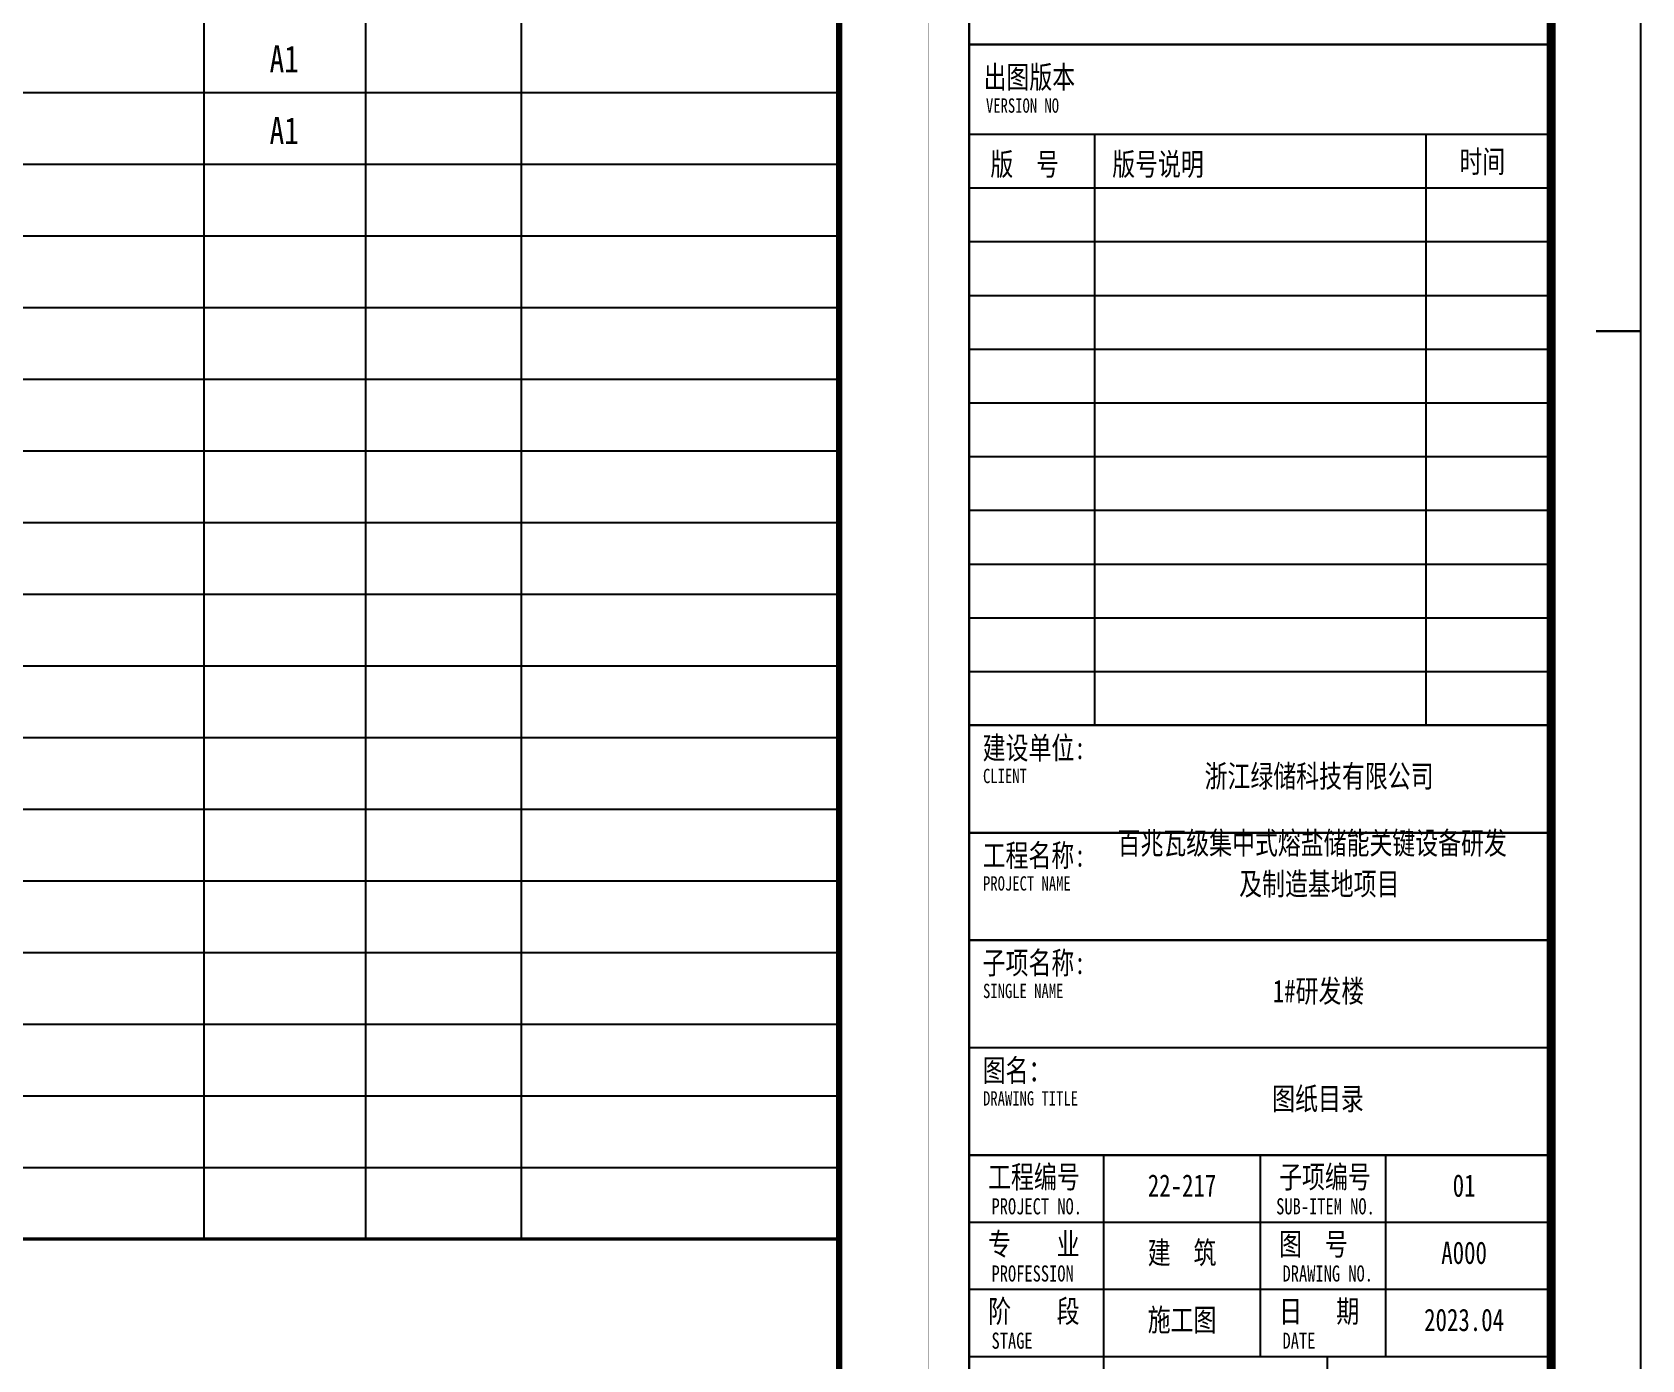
# Model space of a CAD drawing. Extents: x 1738711 to 2346805, y 1189731 to 2516152.
# Drawn here: x 1970909 to 1988886, y 2388247 to 2403070 of the extents above; entities that cross this region are included whole.
import ezdxf
from ezdxf.enums import TextEntityAlignment as Align

# ---------------------------------------------------------------- set-up
doc = ezdxf.new("R2010")
doc.units = 0
doc.header["$LTSCALE"] = 1000
doc.header["$MEASUREMENT"] = 0
doc.layers.add('A-文字', color=7, linetype='Continuous')
doc.layers.add('TK', color=4, linetype='Continuous')
doc.styles.add('宋体', font='SIMSUN.TTF', dxfattribs={"width": 0.75})
doc.styles.add('黑体', font='simhei_0.ttf', dxfattribs={"width": 0.9})

# ---------------------------------------------------------------- blocks, each defined once
blk = doc.blocks.new('ZJJT-A2')
at = {"color": 1}
blk.add_line((51900, 11800), (58400, 11800), dxfattribs=at)
at = {"color": 7, "const_width": 25}
blk.add_lwpolyline([(0, 42000), (59400, 42000), (59400, 0), (0, 0)], close=True, dxfattribs=at)
at = {"const_width": 25}
blk.add_lwpolyline([(59400, 21000), (58900, 21000)], dxfattribs=at)
at = {"layer": 'TK', "color": 7}
for p, q in [((53301, 23200), (53301, 16600)), ((57001, 23200), (57001, 16600)), ((53400, 11800), (53400, 9550)), ((55150, 11800), (55150, 9550)), ((56550, 11800), (56550, 9550)), ((58400, 11050), (51900, 11050)), ((58400, 10300), (51900, 10300)), ((58400, 9550), (52000, 9550)), ((53400, 9550), (53400, 3550)), ((55900, 9550), (55900, 3550))]:
    blk.add_line(p, q, dxfattribs=at)
at = {"layer": 'TK', "color": 3, "const_width": 100}
blk.add_lwpolyline([(2500, 41000), (58400, 41000), (58400, 1000), (2500, 1000)], close=True, dxfattribs=at)
at = {"layer": 'TK', "color": 7, "const_width": 25}
for points in [[(51900, 41000), (51900, 1000)], [(51900, 16600), (58400, 16600)], [(51900, 15400), (58400, 15400)], [(51900, 14200), (58400, 14200)], [(51900, 13000), (58400, 13000)], [(51900, 11800), (58400, 11800)], [(51900, 11800), (58400, 11800)], [(51900, 3550), (51900, 9550), (58400, 9550), (58400, 3550)]]:
    blk.add_lwpolyline(points, dxfattribs=at)
for points in [[(51900, 24200), (58400, 24200), (58400, 16600), (51900, 16600)], [(51900, 16600), (58400, 16600), (58400, 11800), (51900, 11800)], [(51900, 11800), (58400, 11800), (58400, 9550), (51900, 9550)]]:
    blk.add_lwpolyline(points, close=True, dxfattribs=at)
at = {"layer": 'TK', "color": 7}
for points in [[(51900, 23200), (58400, 23200)], [(51900, 22600), (58400, 22600)], [(51900, 22000), (58400, 22000)], [(51900, 21400), (58400, 21400)], [(51900, 20800), (58400, 20800)], [(51900, 20200), (58400, 20200)], [(51900, 19600), (58400, 19600)], [(51900, 19000), (58400, 19000)], [(51900, 18400), (58400, 18400)], [(51900, 17800), (58400, 17800)], [(51900, 17200), (58400, 17200)]]:
    blk.add_lwpolyline(points, dxfattribs=at)
at = {"layer": 'TK', "color": 7, "style": '宋体', "width": 0.75}
for s, height, p in [('出图版本', 250, (52061, 23712)), ('VERSION NO', 160, (52088, 23439)), ('版  号', 250, (52137, 22739)), ('版号说明', 250, (53498, 22739)), ('时间', 250, (57375, 22769)), ('建设单位:', 250, (52051, 16222)), ('CLIENT', 160, (52055, 15954)), ('工程名称:', 250, (52051, 15022)), ('PROJECT NAME', 160, (52055, 14754)), ('子项名称:', 250, (52051, 13822)), ('SINGLE NAME', 160, (52055, 13554)), ('图名：', 250, (52051, 12622)), ('DRAWING TITLE', 160, (52055, 12354)), ('工程编号', 250, (52112, 11432)), ('子项编号', 250, (55362, 11432)), ('PROJECT NO.', 180, (52150, 11139)), (' SUB-ITEM NO. ', 180, (55237, 11139)), ('专    业', 250, (52112, 10682)), ('图  号', 250, (55362, 10682)), ('PROFESSION', 180, (52150, 10389)), ('DRAWING NO.', 180, (55400, 10389)), ('阶    段', 250, (52112, 9932)), ('日   期', 250, (55362, 9932)), ('STAGE', 180, (52150, 9639)), ('DATE', 180, (55400, 9639))]:
    blk.add_text(s, height=height, dxfattribs=at).set_placement(p)
at = {"layer": 'TK', "style": '宋体', "width": 0.75}
for tag, height, p in [('项目负责人', 350, (6003, 39689)), ('专业负责人', 350, (6003, 38824)), ('设计人', 350, (6003, 38019)), ('版号1', 250, (52604, 22193)), ('时间1', 250, (57705, 22193)), ('版号2', 250, (52604, 21593)), ('时间2', 250, (57705, 21593)), ('版号3', 250, (52604, 20993)), ('时间3', 250, (57705, 20993)), ('建筑会签', 0.0001, (54278, 2403)), ('电气会签', 0.0001, (57428, 2403)), ('结构会签', 0.0001, (54278, 1803)), ('暖通会签', 0.0001, (57428, 1803)), ('给排水会签', 0.0001, (54278, 1250)), ('智能化会签', 0.0001, (57428, 1250))]:
    blk.add_attdef(tag, text='', height=height, dxfattribs=at).set_placement(p, align=Align.CENTER)
for tag, p in [('合作设计单位', (56116, 31586)), ('版号说明1', (55154, 22318)), ('版号说明2', (55154, 21718)), ('版号说明3', (55154, 21118)), ('建设单位', (55845, 16036)), ('工程名称', (55845, 14836)), ('子项名称', (55845, 13636)), ('图名', (55845, 12436)), ('工程编号', (54278, 11461)), ('子项编号', (57428, 11461)), ('专业', (54278, 10711)), ('图号', (57428, 10711)), ('阶段', (54278, 9961)), ('日期', (57428, 9961)), ('审定', (54653, 8461)), ('审核', (54653, 7711)), ('工程负责', (54653, 6961)), ('专业负责', (54653, 6211)), ('设计', (54653, 5461)), ('制图', (54653, 4711)), ('校对', (54653, 3961))]:
    blk.add_attdef(tag, text='', height=250, dxfattribs=at).set_placement(p, align=Align.MIDDLE_CENTER)
blk = doc.blocks.new('ZJJT-目录单')
for p, q in [((12910, 4800), (12910, 28800)), ((14710, 28800), (14710, 4800)), ((16455, 4800), (16455, 24800)), ((1000, 17600), (20000, 17600)), ((1000, 16800), (20000, 16800)), ((1000, 16000), (20000, 16000)), ((1000, 15200), (20000, 15200)), ((1000, 14400), (20000, 14400)), ((1000, 13600), (20000, 13600)), ((1000, 12800), (20000, 12800)), ((1000, 12000), (20000, 12000)), ((1000, 11200), (20000, 11200)), ((1000, 10400), (20000, 10400)), ((1000, 9600), (20000, 9600)), ((1000, 8800), (20000, 8800)), ((1000, 8000), (20000, 8000)), ((1000, 7200), (20000, 7200)), ((1000, 6400), (20000, 6400)), ((1000, 5600), (20000, 5600)), ((1000, 4800), (20000, 4800)), ((1000, 4800), (20000, 4800))]:
    blk.add_line(p, q)
for points, const_width in [([(0, 0), (0, 29700), (21000, 29700), (21000, 0)], 5), ([(1000, 800), (20000, 800), (20000, 28800), (1000, 28800)], 70)]:
    blk.add_lwpolyline(points, close=True, dxfattribs=dict(const_width=const_width))
at = {"const_width": 35}
blk.add_lwpolyline([(1000, 4800), (20000, 4800)], dxfattribs=at)
at = {"color": 7, "style": '黑体', "width": 0.8}
for tag, height, p in [('工程名称', 230, (17262, 28373)), ('子项名称', 230, (17268, 27576)), ('工程号', 250, (15624, 26795)), ('子项号', 250, (19107, 26790)), ('设计阶段', 250, (15595, 26015)), ('专业', 250, (19081, 25968)), ('共页', 250, (16263, 25206)), ('第页', 250, (18121, 25203)), ('工程负责', 0.0000000001, (4672, 4286)), ('专业负责', 0.0000000001, (4697, 3276)), ('设计', 0.0000000001, (4723, 2308)), ('日期', 300, (4691, 1273))]:
    blk.add_attdef(tag, text='', height=height, dxfattribs=at).set_placement(p, align=Align.MIDDLE_CENTER)

msp = doc.modelspace()

# ---------------------------------------------------------------- block references
ref = msp.add_blockref('ZJJT-A2', (1929473, 2378732))
ref.add_attrib('建设单位_001', '浙江绿储科技有限公司', (1984002.5, 2394638), dxfattribs={"layer": 'TK', "height": 250, "style": '宋体', "width": 0.75})
ref.add_attrib('工程名称_001', '百兆瓦级集中式熔盐储能关键设备研发', (1983030.5, 2393892.3), dxfattribs={"layer": 'TK', "height": 250, "style": '宋体', "width": 0.75})
ref.add_attrib('日期', '2023.04', dxfattribs={"layer": 'TK', "height": 250, "style": '宋体', "width": 0.75}).set_placement((1986900.9, 2388692.9), align=Align.MIDDLE_CENTER)
ref.add_attrib('图号', 'A000', dxfattribs={"layer": 'TK', "height": 250, "style": '宋体', "width": 0.75}).set_placement((1986900.9, 2389442.9), align=Align.MIDDLE_CENTER)
ref.add_attrib('子项编号', '01', dxfattribs={"layer": 'TK', "height": 250, "style": '宋体', "width": 0.75}).set_placement((1986900.9, 2390192.9), align=Align.MIDDLE_CENTER)
ref.add_attrib('阶段', '施工图', dxfattribs={"layer": 'TK', "height": 250, "style": '宋体', "width": 0.75}).set_placement((1983750.9, 2388692.9), align=Align.MIDDLE_CENTER)
ref.add_attrib('专业', '建  筑', dxfattribs={"layer": 'TK', "height": 250, "style": '宋体', "width": 0.75}).set_placement((1983750.9, 2389442.9), align=Align.MIDDLE_CENTER)
ref.add_attrib('工程编号', '22-217', dxfattribs={"layer": 'TK', "height": 250, "style": '宋体', "width": 0.75}).set_placement((1983750.9, 2390192.9), align=Align.MIDDLE_CENTER)
ref.add_attrib('图名_001', '图纸目录', (1984757.8, 2391038), dxfattribs={"layer": 'TK', "height": 250, "style": '宋体', "width": 0.75})
ref.add_attrib('子项名称_001', '1#研发楼', (1984764.1, 2392239.4), dxfattribs={"layer": 'TK', "height": 250, "style": '宋体', "width": 0.75})
ref.add_attrib('工程名称_002', '及制造基地项目', (1984388.8, 2393435.3), dxfattribs={"layer": 'TK', "height": 250, "style": '宋体', "width": 0.75})
msp.add_blockref('ZJJT-目录单', (1959920, 2384795.5))

# ---------------------------------------------------------------- texts
at = {"layer": 'A-文字', "style": '黑体', "width": 0.8}
for p in [(1973560.5, 2402621.7), (1973560.5, 2401821.7)]:
    msp.add_text('A1', height=300, dxfattribs=at).set_placement(p)

doc.saveas('drawing.dxf')
